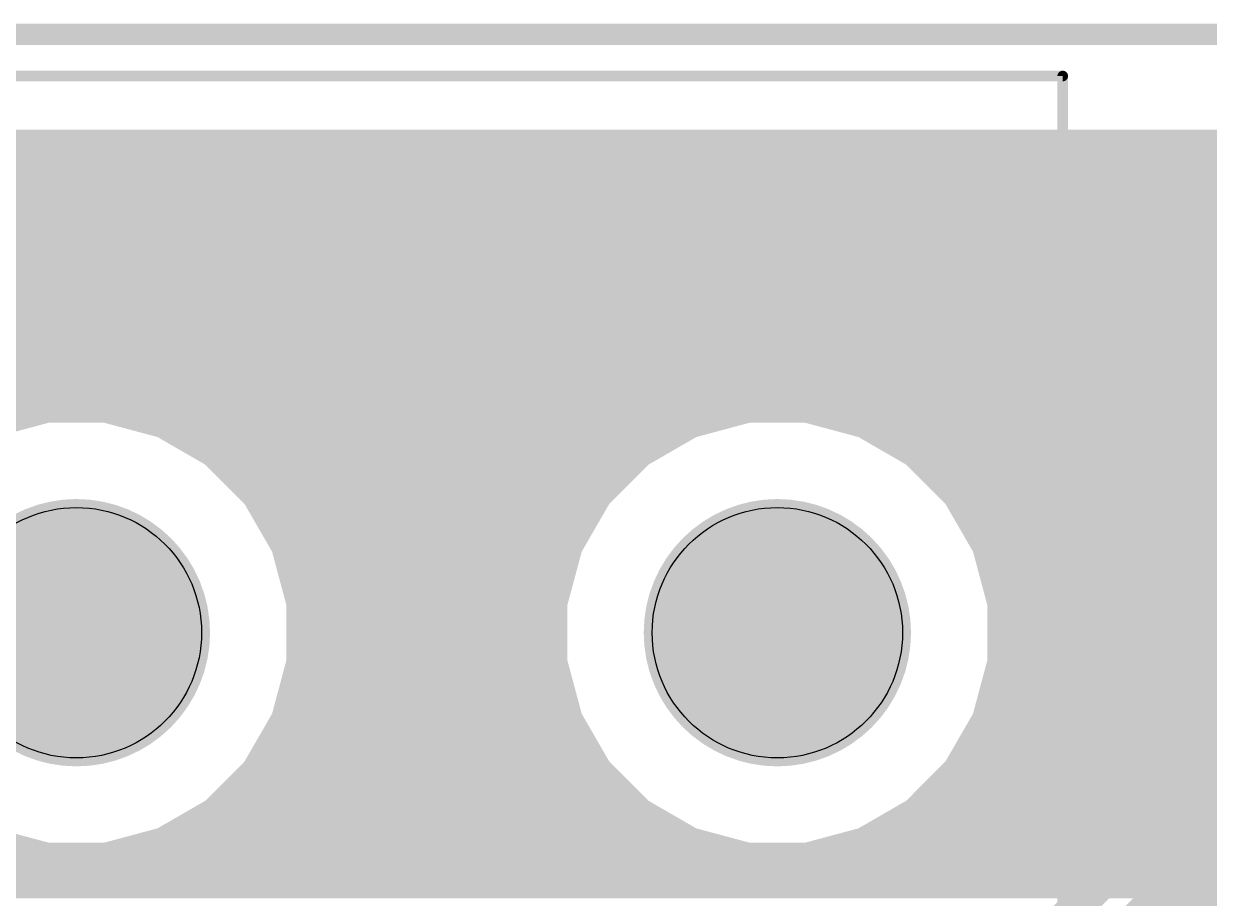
# Model space of a CAD drawing. Extents: x 0 to 10.8, y 0 to 6.1.
# Drawn here: x 0.804 to 1.364, y 4.12 to 4.533 of the extents above; entities that cross this region are included whole.
import ezdxf

# ---------------------------------------------------------------- set-up
doc = ezdxf.new("R2010")
doc.units = 0
for name, color, linetype in [('1', 22, 'CONTINUOUS'), ('116', 253, 'CONTINUOUS'), ('16', 175, 'CONTINUOUS'), ('20', 7, 'CONTINUOUS'), ('21', 253, 'CONTINUOUS'), ('29', 253, 'CONTINUOUS'), ('30', 253, 'CONTINUOUS')]:
    doc.layers.add(name, color=color, linetype=linetype)

msp = doc.modelspace()

# ---------------------------------------------------------------- linework, layer by layer
at = {"layer": '1', "const_width": 0.016}
for points in [[(0.233563, 4.474559), (2.205394, 4.474559)], [(0.250087, 4.464), (2.174343, 4.464)], [(0.266087, 4.448), (2.148587, 4.448)], [(0.278004, 4.432), (2.132587, 4.432)], [(0.28724, 4.416), (2.12078, 4.416)], [(0.292972, 4.4), (2.111543, 4.4)], [(0.29726, 4.384), (1.717126, 4.384)], [(0.298996, 4.368), (1.717126, 4.368)], [(0.298996, 4.352), (0.813976, 4.352)], [(0.815224, 4.352335), (0.788, 4.345039)], [(0.843417, 4.352335), (0.815224, 4.352335)], [(0.870642, 4.345039), (0.843417, 4.352335)], [(0.844669, 4.352), (1.144685, 4.352)], [(1.145933, 4.352335), (1.118709, 4.345039)], [(1.174126, 4.352335), (1.145933, 4.352335)], [(1.20135, 4.345039), (1.174126, 4.352335)], [(1.175378, 4.352), (1.717126, 4.352)], [(0.895055, 4.330945), (0.870642, 4.345039)], [(1.118709, 4.345039), (1.094295, 4.330945)], [(1.225764, 4.330945), (1.20135, 4.345039)], [(0.886299, 4.336), (1.103055, 4.336)], [(1.217008, 4.336), (1.717126, 4.336)], [(0.914984, 4.311016), (0.895055, 4.330945)], [(1.094295, 4.330945), (1.074366, 4.311016)], [(1.245693, 4.311016), (1.225764, 4.330945)], [(0.906, 4.32), (1.08335, 4.32)], [(1.236709, 4.32), (1.717126, 4.32)], [(0.929079, 4.286602), (0.914984, 4.311016)], [(1.074366, 4.311016), (1.060272, 4.286602)], [(1.259787, 4.286602), (1.245693, 4.311016)], [(0.919035, 4.304), (1.070319, 4.304)], [(1.249744, 4.304), (1.717126, 4.304)], [(0.928276, 4.288), (1.061079, 4.288)], [(1.258984, 4.288), (1.717126, 4.288)], [(0.936374, 4.259378), (0.929079, 4.286602)], [(1.060272, 4.286602), (1.052976, 4.259378)], [(1.267083, 4.259378), (1.259787, 4.286602)], [(0.932992, 4.272), (1.056362, 4.272)], [(1.263701, 4.272), (1.717126, 4.272)], [(0.936374, 4.231185), (0.936374, 4.259378)], [(0.936374, 4.256), (1.052976, 4.256)], [(1.052976, 4.259378), (1.052976, 4.231185)], [(1.267083, 4.231185), (1.267083, 4.259378)], [(1.267083, 4.256), (1.717126, 4.256)], [(0.936374, 4.24), (1.052976, 4.24)], [(1.267083, 4.24), (1.717126, 4.24)], [(0.929079, 4.203961), (0.936374, 4.231185)], [(1.052976, 4.231185), (1.060272, 4.203961)], [(1.259787, 4.203961), (1.267083, 4.231185)], [(0.934445, 4.224), (1.054902, 4.224)], [(1.265154, 4.224), (1.717126, 4.224)], [(1.447004, 4.219193), (1.328894, 4.101083)], [(0.930157, 4.208), (1.059189, 4.208)], [(1.260866, 4.208), (1.435811, 4.208)], [(0.914984, 4.179547), (0.929079, 4.203961)], [(1.060272, 4.203961), (1.074366, 4.179547)], [(1.245693, 4.179547), (1.259787, 4.203961)], [(0.922173, 4.192), (1.067173, 4.192)], [(1.252882, 4.192), (1.419811, 4.192)], [(0.895055, 4.159618), (0.914984, 4.179547)], [(1.074366, 4.179547), (1.094295, 4.159618)], [(1.225764, 4.159618), (1.245693, 4.179547)], [(0.911437, 4.176), (1.077913, 4.176)], [(1.242146, 4.176), (1.403811, 4.176)], [(0.870642, 4.145524), (0.895055, 4.159618)], [(0.895437, 4.16), (1.093913, 4.16)], [(1.094295, 4.159618), (1.118709, 4.145524)], [(1.20135, 4.145524), (1.225764, 4.159618)], [(1.226146, 4.16), (1.387811, 4.16)], [(0.788, 4.145524), (0.815224, 4.138228)], [(0.843417, 4.138228), (0.870642, 4.145524)], [(0.864953, 4.144), (1.124394, 4.144)], [(1.118709, 4.145524), (1.145933, 4.138228)], [(1.174126, 4.138228), (1.20135, 4.145524)], [(1.195661, 4.144), (1.371811, 4.144)], [(0.815224, 4.138228), (0.843417, 4.138228)], [(1.145933, 4.138228), (1.174126, 4.138228)], [(0.052921, 4.128), (1.355811, 4.128)]]:
    msp.add_lwpolyline(points, dxfattribs=at)
at = {"layer": '1', "const_width": 0.008}
for points in [[(0.815224, 4.356335, 1), (0.815224, 4.348335)], [(0.813976, 4.348, 1), (0.813976, 4.356)], [(0.81626, 4.348471, 1), (0.814189, 4.356198)], [(0.844453, 4.356198, 1), (0.842382, 4.348471)], [(0.844669, 4.356, 1), (0.844669, 4.348)], [(0.843417, 4.348335, 1), (0.843417, 4.356335)], [(1.145933, 4.356335, 1), (1.145933, 4.348335)], [(1.144685, 4.348, 1), (1.144685, 4.356)], [(1.146968, 4.348471, 1), (1.144898, 4.356198)], [(1.175161, 4.356198, 1), (1.173091, 4.348471)], [(1.175378, 4.356, 1), (1.175378, 4.348)], [(1.174126, 4.348335, 1), (1.174126, 4.356335)], [(0.872642, 4.348504, 1), (0.868642, 4.341575)], [(0.869606, 4.341176, 1), (0.871677, 4.348903)], [(1.117673, 4.348903, 1), (1.119744, 4.341176)], [(1.120709, 4.341575, 1), (1.116709, 4.348504)], [(1.20335, 4.348504, 1), (1.19935, 4.341575)], [(1.200315, 4.341176, 1), (1.202386, 4.348903)], [(0.886299, 4.34, 1), (0.886299, 4.332)], [(1.103055, 4.332, 1), (1.103055, 4.34)], [(1.217008, 4.34, 1), (1.217008, 4.332)], [(0.897884, 4.333773, 1), (0.892227, 4.328116)], [(0.893055, 4.327481, 1), (0.897055, 4.334409)], [(1.092295, 4.334409, 1), (1.096295, 4.327481)], [(1.097124, 4.328116, 1), (1.091467, 4.333773)], [(1.228592, 4.333773, 1), (1.222935, 4.328116)], [(1.223764, 4.327481, 1), (1.227764, 4.334409)], [(0.906, 4.324, 1), (0.906, 4.316)], [(1.08335, 4.316, 1), (1.08335, 4.324)], [(1.236709, 4.324, 1), (1.236709, 4.316)], [(0.918448, 4.313016, 1), (0.91152, 4.309016)], [(1.07783, 4.309016, 1), (1.070902, 4.313016)], [(1.249157, 4.313016, 1), (1.242229, 4.309016)], [(0.912156, 4.308187, 1), (0.917813, 4.313844)], [(1.071538, 4.313844, 1), (1.077195, 4.308187)], [(1.242864, 4.308187, 1), (1.248521, 4.313844)], [(0.919035, 4.308, 1), (0.919035, 4.3)], [(1.070319, 4.3, 1), (1.070319, 4.308)], [(1.249744, 4.308, 1), (1.249744, 4.3)], [(0.928276, 4.292, 1), (0.928276, 4.284)], [(1.061079, 4.284, 1), (1.061079, 4.292)], [(1.258984, 4.292, 1), (1.258984, 4.284)], [(0.932942, 4.287638, 1), (0.925215, 4.285567)], [(0.925615, 4.284602, 1), (0.932543, 4.288602)], [(1.056808, 4.288602, 1), (1.063736, 4.284602)], [(1.064135, 4.285567, 1), (1.056408, 4.287638)], [(1.263651, 4.287638, 1), (1.255924, 4.285567)], [(1.256323, 4.284602, 1), (1.263252, 4.288602)], [(0.932992, 4.276, 1), (0.932992, 4.268)], [(1.056362, 4.268, 1), (1.056362, 4.276)], [(1.263701, 4.276, 1), (1.263701, 4.268)], [(0.940374, 4.259378, 1), (0.932374, 4.259378)], [(0.936374, 4.26, 1), (0.936374, 4.252)], [(0.93251, 4.258343, 1), (0.940238, 4.260413)], [(1.056976, 4.259378, 1), (1.048976, 4.259378)], [(1.049113, 4.260413, 1), (1.05684, 4.258343)], [(1.052976, 4.252, 1), (1.052976, 4.26)], [(1.271083, 4.259378, 1), (1.263083, 4.259378)], [(1.267083, 4.26, 1), (1.267083, 4.252)], [(1.263219, 4.258343, 1), (1.270946, 4.260413)], [(0.936374, 4.244, 1), (0.936374, 4.236)], [(1.052976, 4.236, 1), (1.052976, 4.244)], [(1.267083, 4.244, 1), (1.267083, 4.236)], [(0.932374, 4.231185, 1), (0.940374, 4.231185)], [(0.940238, 4.23015, 1), (0.93251, 4.23222)], [(1.048976, 4.231185, 1), (1.056976, 4.231185)], [(1.05684, 4.23222, 1), (1.049113, 4.23015)], [(1.263083, 4.231185, 1), (1.271083, 4.231185)], [(1.270946, 4.23015, 1), (1.263219, 4.23222)], [(0.934445, 4.228, 1), (0.934445, 4.22)], [(1.054902, 4.22, 1), (1.054902, 4.228)], [(1.265154, 4.228, 1), (1.265154, 4.22)], [(0.930157, 4.212, 1), (0.930157, 4.204)], [(1.059189, 4.204, 1), (1.059189, 4.212)], [(1.260866, 4.212, 1), (1.260866, 4.204)], [(0.925215, 4.204996, 1), (0.932942, 4.202925)], [(0.932543, 4.201961, 1), (0.925615, 4.205961)], [(1.063736, 4.205961, 1), (1.056808, 4.201961)], [(1.056408, 4.202925, 1), (1.064135, 4.204996)], [(1.255924, 4.204996, 1), (1.263651, 4.202925)], [(1.263252, 4.201961, 1), (1.256323, 4.205961)], [(0.922173, 4.196, 1), (0.922173, 4.188)], [(1.067173, 4.188, 1), (1.067173, 4.196)], [(1.252882, 4.196, 1), (1.252882, 4.188)], [(0.91152, 4.181547, 1), (0.918448, 4.177547)], [(0.917813, 4.176719, 1), (0.912156, 4.182376)], [(1.077195, 4.182376, 1), (1.071538, 4.176719)], [(1.070902, 4.177547, 1), (1.07783, 4.181547)], [(1.242229, 4.181547, 1), (1.249157, 4.177547)], [(1.248521, 4.176719, 1), (1.242864, 4.182376)], [(0.911437, 4.18, 1), (0.911437, 4.172)], [(1.077913, 4.172, 1), (1.077913, 4.18)], [(1.242146, 4.18, 1), (1.242146, 4.172)], [(0.895437, 4.164, 1), (0.895437, 4.156)], [(0.897055, 4.156154, 1), (0.893055, 4.163082)], [(1.096295, 4.163082, 1), (1.092295, 4.156154)], [(1.093913, 4.156, 1), (1.093913, 4.164)], [(1.226146, 4.164, 1), (1.226146, 4.156)], [(1.227764, 4.156154, 1), (1.223764, 4.163082)], [(0.892227, 4.162447, 1), (0.897884, 4.15679)], [(1.091467, 4.15679, 1), (1.097124, 4.162447)], [(1.222935, 4.162447, 1), (1.228592, 4.15679)], [(0.864953, 4.148, 1), (0.864953, 4.14)], [(0.868642, 4.148988, 1), (0.872642, 4.142059)], [(0.871677, 4.14166, 1), (0.869606, 4.149387)], [(1.119744, 4.149387, 1), (1.117673, 4.14166)], [(1.116709, 4.142059, 1), (1.120709, 4.148988)], [(1.124394, 4.14, 1), (1.124394, 4.148)], [(1.195661, 4.148, 1), (1.195661, 4.14)], [(1.19935, 4.148988, 1), (1.20335, 4.142059)], [(1.202386, 4.14166, 1), (1.200315, 4.149387)], [(0.815224, 4.142228, 1), (0.815224, 4.134228)], [(0.814189, 4.134365, 1), (0.81626, 4.142092)], [(0.842382, 4.142092, 1), (0.844453, 4.134365)], [(0.843417, 4.134228, 1), (0.843417, 4.142228)], [(1.145933, 4.142228, 1), (1.145933, 4.134228)], [(1.144898, 4.134365, 1), (1.146968, 4.142092)], [(1.173091, 4.142092, 1), (1.175161, 4.134365)], [(1.174126, 4.134228, 1), (1.174126, 4.142228)], [(1.355811, 4.124, 1), (1.355811, 4.132)]]:
    msp.add_lwpolyline(points, format="xyb", dxfattribs=at)
at = {"layer": '116', "const_width": 0.055118}
for points in [[(0.829331, 4.211811, 1), (0.829331, 4.27874, 1), (0.829331, 4.211811)], [(1.160039, 4.211811, 1), (1.160039, 4.27874, 1), (1.160039, 4.211811)]]:
    msp.add_lwpolyline(points, format="xyb", dxfattribs=at)
at = {"layer": '16'}
for points, const_width in [([(0.233563, 4.474559), (1.659866, 4.474559)], 0.016), ([(1.659866, 4.474559), (1.2005, 4.015197)], 0.016), ([(1.69, 4.475), (1.175, 3.96)], 0.01), ([(0.250087, 4.464), (1.649307, 4.464)], 0.016), ([(1.225413, 3.980717), (1.698697, 4.454)], 0.016), ([(0.266087, 4.448), (1.633307, 4.448)], 0.016), ([(0.278004, 4.432), (1.617307, 4.432)], 0.016), ([(0.28724, 4.416), (1.601307, 4.416)], 0.016), ([(0.292972, 4.4), (1.585307, 4.4)], 0.016), ([(0.29726, 4.384), (1.569307, 4.384)], 0.016), ([(0.298996, 4.368), (1.553307, 4.368)], 0.016), ([(0.298996, 4.352), (0.813976, 4.352)], 0.016), ([(0.815224, 4.352335), (0.788, 4.345039)], 0.016), ([(0.843417, 4.352335), (0.815224, 4.352335)], 0.016), ([(0.870642, 4.345039), (0.843417, 4.352335)], 0.016), ([(0.844669, 4.352), (1.144685, 4.352)], 0.016), ([(1.145933, 4.352335), (1.118709, 4.345039)], 0.016), ([(1.174126, 4.352335), (1.145933, 4.352335)], 0.016), ([(1.20135, 4.345039), (1.174126, 4.352335)], 0.016), ([(1.175378, 4.352), (1.537307, 4.352)], 0.016), ([(0.895055, 4.330945), (0.870642, 4.345039)], 0.016), ([(1.118709, 4.345039), (1.094295, 4.330945)], 0.016), ([(1.225764, 4.330945), (1.20135, 4.345039)], 0.016), ([(0.886299, 4.336), (1.103055, 4.336)], 0.016), ([(1.217008, 4.336), (1.521307, 4.336)], 0.016), ([(0.914984, 4.311016), (0.895055, 4.330945)], 0.016), ([(1.094295, 4.330945), (1.074366, 4.311016)], 0.016), ([(1.245693, 4.311016), (1.225764, 4.330945)], 0.016), ([(0.906, 4.32), (1.08335, 4.32)], 0.016), ([(1.236709, 4.32), (1.505307, 4.32)], 0.016), ([(0.929079, 4.286602), (0.914984, 4.311016)], 0.016), ([(1.074366, 4.311016), (1.060272, 4.286602)], 0.016), ([(1.259787, 4.286602), (1.245693, 4.311016)], 0.016), ([(0.919035, 4.304), (1.070319, 4.304)], 0.016), ([(1.249744, 4.304), (1.489307, 4.304)], 0.016), ([(0.928276, 4.288), (1.061079, 4.288)], 0.016), ([(1.258984, 4.288), (1.473307, 4.288)], 0.016), ([(0.936374, 4.259378), (0.929079, 4.286602)], 0.016), ([(1.060272, 4.286602), (1.052976, 4.259378)], 0.016), ([(1.267083, 4.259378), (1.259787, 4.286602)], 0.016), ([(0.932992, 4.272), (1.056362, 4.272)], 0.016), ([(1.263701, 4.272), (1.457307, 4.272)], 0.016), ([(0.936374, 4.231185), (0.936374, 4.259378)], 0.016), ([(0.936374, 4.256), (1.052976, 4.256)], 0.016), ([(1.052976, 4.259378), (1.052976, 4.231185)], 0.016), ([(1.267083, 4.231185), (1.267083, 4.259378)], 0.016), ([(1.267083, 4.256), (1.441307, 4.256)], 0.016), ([(0.936374, 4.24), (1.052976, 4.24)], 0.016), ([(1.267083, 4.24), (1.425307, 4.24)], 0.016), ([(0.929079, 4.203961), (0.936374, 4.231185)], 0.016), ([(1.052976, 4.231185), (1.060272, 4.203961)], 0.016), ([(1.259787, 4.203961), (1.267083, 4.231185)], 0.016), ([(0.934445, 4.224), (1.054902, 4.224)], 0.016), ([(1.265154, 4.224), (1.409307, 4.224)], 0.016), ([(0.930157, 4.208), (1.059189, 4.208)], 0.016), ([(1.260866, 4.208), (1.393307, 4.208)], 0.016), ([(0.914984, 4.179547), (0.929079, 4.203961)], 0.016), ([(1.060272, 4.203961), (1.074366, 4.179547)], 0.016), ([(1.245693, 4.179547), (1.259787, 4.203961)], 0.016), ([(0.922173, 4.192), (1.067173, 4.192)], 0.016), ([(1.252882, 4.192), (1.377307, 4.192)], 0.016), ([(0.895055, 4.159618), (0.914984, 4.179547)], 0.016), ([(1.074366, 4.179547), (1.094295, 4.159618)], 0.016), ([(1.225764, 4.159618), (1.245693, 4.179547)], 0.016), ([(0.911437, 4.176), (1.077913, 4.176)], 0.016), ([(1.242146, 4.176), (1.361307, 4.176)], 0.016), ([(0.870642, 4.145524), (0.895055, 4.159618)], 0.016), ([(0.895437, 4.16), (1.093913, 4.16)], 0.016), ([(1.094295, 4.159618), (1.118709, 4.145524)], 0.016), ([(1.20135, 4.145524), (1.225764, 4.159618)], 0.016), ([(1.226146, 4.16), (1.345307, 4.16)], 0.016), ([(0.788, 4.145524), (0.815224, 4.138228)], 0.016), ([(0.843417, 4.138228), (0.870642, 4.145524)], 0.016), ([(0.864953, 4.144), (1.124394, 4.144)], 0.016), ([(1.118709, 4.145524), (1.145933, 4.138228)], 0.016), ([(1.174126, 4.138228), (1.20135, 4.145524)], 0.016), ([(1.195661, 4.144), (1.329307, 4.144)], 0.016), ([(0.815224, 4.138228), (0.843417, 4.138228)], 0.016), ([(1.145933, 4.138228), (1.174126, 4.138228)], 0.016), ([(0.052921, 4.128), (1.313307, 4.128)], 0.016)]:
    msp.add_lwpolyline(points, dxfattribs=dict(at, const_width=const_width))
at = {"layer": '16', "const_width": 0.008}
for points in [[(0.815224, 4.356335, 1), (0.815224, 4.348335)], [(0.813976, 4.348, 1), (0.813976, 4.356)], [(0.81626, 4.348471, 1), (0.814189, 4.356198)], [(0.844453, 4.356198, 1), (0.842382, 4.348471)], [(0.844669, 4.356, 1), (0.844669, 4.348)], [(0.843417, 4.348335, 1), (0.843417, 4.356335)], [(1.145933, 4.356335, 1), (1.145933, 4.348335)], [(1.144685, 4.348, 1), (1.144685, 4.356)], [(1.146968, 4.348471, 1), (1.144898, 4.356198)], [(1.175161, 4.356198, 1), (1.173091, 4.348471)], [(1.175378, 4.356, 1), (1.175378, 4.348)], [(1.174126, 4.348335, 1), (1.174126, 4.356335)], [(0.872642, 4.348504, 1), (0.868642, 4.341575)], [(0.869606, 4.341176, 1), (0.871677, 4.348903)], [(1.117673, 4.348903, 1), (1.119744, 4.341176)], [(1.120709, 4.341575, 1), (1.116709, 4.348504)], [(1.20335, 4.348504, 1), (1.19935, 4.341575)], [(1.200315, 4.341176, 1), (1.202386, 4.348903)], [(0.886299, 4.34, 1), (0.886299, 4.332)], [(1.103055, 4.332, 1), (1.103055, 4.34)], [(1.217008, 4.34, 1), (1.217008, 4.332)], [(0.897884, 4.333773, 1), (0.892227, 4.328116)], [(0.893055, 4.327481, 1), (0.897055, 4.334409)], [(1.092295, 4.334409, 1), (1.096295, 4.327481)], [(1.097124, 4.328116, 1), (1.091467, 4.333773)], [(1.228592, 4.333773, 1), (1.222935, 4.328116)], [(1.223764, 4.327481, 1), (1.227764, 4.334409)], [(0.906, 4.324, 1), (0.906, 4.316)], [(1.08335, 4.316, 1), (1.08335, 4.324)], [(1.236709, 4.324, 1), (1.236709, 4.316)], [(0.918448, 4.313016, 1), (0.91152, 4.309016)], [(1.07783, 4.309016, 1), (1.070902, 4.313016)], [(1.249157, 4.313016, 1), (1.242229, 4.309016)], [(0.912156, 4.308187, 1), (0.917813, 4.313844)], [(1.071538, 4.313844, 1), (1.077195, 4.308187)], [(1.242864, 4.308187, 1), (1.248521, 4.313844)], [(0.919035, 4.308, 1), (0.919035, 4.3)], [(1.070319, 4.3, 1), (1.070319, 4.308)], [(1.249744, 4.308, 1), (1.249744, 4.3)], [(0.928276, 4.292, 1), (0.928276, 4.284)], [(1.061079, 4.284, 1), (1.061079, 4.292)], [(1.258984, 4.292, 1), (1.258984, 4.284)], [(0.932942, 4.287638, 1), (0.925215, 4.285567)], [(0.925615, 4.284602, 1), (0.932543, 4.288602)], [(1.056808, 4.288602, 1), (1.063736, 4.284602)], [(1.064135, 4.285567, 1), (1.056408, 4.287638)], [(1.263651, 4.287638, 1), (1.255924, 4.285567)], [(1.256323, 4.284602, 1), (1.263252, 4.288602)], [(0.932992, 4.276, 1), (0.932992, 4.268)], [(1.056362, 4.268, 1), (1.056362, 4.276)], [(1.263701, 4.276, 1), (1.263701, 4.268)], [(0.940374, 4.259378, 1), (0.932374, 4.259378)], [(0.936374, 4.26, 1), (0.936374, 4.252)], [(0.93251, 4.258343, 1), (0.940238, 4.260413)], [(1.056976, 4.259378, 1), (1.048976, 4.259378)], [(1.049113, 4.260413, 1), (1.05684, 4.258343)], [(1.052976, 4.252, 1), (1.052976, 4.26)], [(1.271083, 4.259378, 1), (1.263083, 4.259378)], [(1.267083, 4.26, 1), (1.267083, 4.252)], [(1.263219, 4.258343, 1), (1.270946, 4.260413)], [(0.936374, 4.244, 1), (0.936374, 4.236)], [(1.052976, 4.236, 1), (1.052976, 4.244)], [(1.267083, 4.244, 1), (1.267083, 4.236)], [(0.932374, 4.231185, 1), (0.940374, 4.231185)], [(0.940238, 4.23015, 1), (0.93251, 4.23222)], [(1.048976, 4.231185, 1), (1.056976, 4.231185)], [(1.05684, 4.23222, 1), (1.049113, 4.23015)], [(1.263083, 4.231185, 1), (1.271083, 4.231185)], [(1.270946, 4.23015, 1), (1.263219, 4.23222)], [(0.934445, 4.228, 1), (0.934445, 4.22)], [(1.054902, 4.22, 1), (1.054902, 4.228)], [(1.265154, 4.228, 1), (1.265154, 4.22)], [(0.930157, 4.212, 1), (0.930157, 4.204)], [(1.059189, 4.204, 1), (1.059189, 4.212)], [(1.260866, 4.212, 1), (1.260866, 4.204)], [(0.925215, 4.204996, 1), (0.932942, 4.202925)], [(0.932543, 4.201961, 1), (0.925615, 4.205961)], [(1.063736, 4.205961, 1), (1.056808, 4.201961)], [(1.056408, 4.202925, 1), (1.064135, 4.204996)], [(1.255924, 4.204996, 1), (1.263651, 4.202925)], [(1.263252, 4.201961, 1), (1.256323, 4.205961)], [(0.922173, 4.196, 1), (0.922173, 4.188)], [(1.067173, 4.188, 1), (1.067173, 4.196)], [(1.252882, 4.196, 1), (1.252882, 4.188)], [(0.91152, 4.181547, 1), (0.918448, 4.177547)], [(0.917813, 4.176719, 1), (0.912156, 4.182376)], [(1.077195, 4.182376, 1), (1.071538, 4.176719)], [(1.070902, 4.177547, 1), (1.07783, 4.181547)], [(1.242229, 4.181547, 1), (1.249157, 4.177547)], [(1.248521, 4.176719, 1), (1.242864, 4.182376)], [(0.911437, 4.18, 1), (0.911437, 4.172)], [(1.077913, 4.172, 1), (1.077913, 4.18)], [(1.242146, 4.18, 1), (1.242146, 4.172)], [(1.361307, 4.172, 1), (1.361307, 4.18)], [(0.895437, 4.164, 1), (0.895437, 4.156)], [(0.897055, 4.156154, 1), (0.893055, 4.163082)], [(1.096295, 4.163082, 1), (1.092295, 4.156154)], [(1.093913, 4.156, 1), (1.093913, 4.164)], [(1.226146, 4.164, 1), (1.226146, 4.156)], [(1.227764, 4.156154, 1), (1.223764, 4.163082)], [(1.345307, 4.156, 1), (1.345307, 4.164)], [(0.892227, 4.162447, 1), (0.897884, 4.15679)], [(1.091467, 4.15679, 1), (1.097124, 4.162447)], [(1.222935, 4.162447, 1), (1.228592, 4.15679)], [(0.864953, 4.148, 1), (0.864953, 4.14)], [(0.868642, 4.148988, 1), (0.872642, 4.142059)], [(0.871677, 4.14166, 1), (0.869606, 4.149387)], [(1.119744, 4.149387, 1), (1.117673, 4.14166)], [(1.116709, 4.142059, 1), (1.120709, 4.148988)], [(1.124394, 4.14, 1), (1.124394, 4.148)], [(1.195661, 4.148, 1), (1.195661, 4.14)], [(1.19935, 4.148988, 1), (1.20335, 4.142059)], [(1.202386, 4.14166, 1), (1.200315, 4.149387)], [(1.329307, 4.14, 1), (1.329307, 4.148)], [(0.815224, 4.142228, 1), (0.815224, 4.134228)], [(0.814189, 4.134365, 1), (0.81626, 4.142092)], [(0.842382, 4.142092, 1), (0.844453, 4.134365)], [(0.843417, 4.134228, 1), (0.843417, 4.142228)], [(1.145933, 4.142228, 1), (1.145933, 4.134228)], [(1.144898, 4.134365, 1), (1.146968, 4.142092)], [(1.173091, 4.142092, 1), (1.175161, 4.134365)], [(1.174126, 4.134228, 1), (1.174126, 4.142228)], [(1.313307, 4.124, 1), (1.313307, 4.132)]]:
    msp.add_lwpolyline(points, format="xyb", dxfattribs=at)
at = {"layer": '20', "const_width": 0.01}
msp.add_lwpolyline([(6.515748, 4.527559), (0, 4.527559)], dxfattribs=at)
at = {"layer": '20'}
for centre in [(0.829323, 4.245283), (1.160031, 4.245283)]:
    msp.add_circle(centre, 0.059055, dxfattribs=at)
at = {"layer": '21', "const_width": 0.005}
for points in [[(0.694677, 4.507882), (1.294677, 4.507882)], [(1.294677, 4.507882), (1.294677, 3.857882)]]:
    msp.add_lwpolyline(points, dxfattribs=at)
at = {"layer": '21', "const_width": 0.0025}
for points in [[(1.295927, 4.507882, 1), (1.293427, 4.507882)], [(1.294677, 4.506632, 1), (1.294677, 4.509132)]]:
    msp.add_lwpolyline(points, format="xyb", dxfattribs=at)
at = {"layer": '29', "const_width": 0.063055}
for points in [[(0.829323, 4.213756, 1), (0.829323, 4.276811, 1), (0.829323, 4.213756)], [(1.160031, 4.213756, 1), (1.160031, 4.276811, 1), (1.160031, 4.213756)]]:
    msp.add_lwpolyline(points, format="xyb", dxfattribs=at)
at = {"layer": '30', "const_width": 0.063055}
for points in [[(0.829323, 4.213756, 1), (0.829323, 4.276811, 1), (0.829323, 4.213756)], [(1.160031, 4.213756, 1), (1.160031, 4.276811, 1), (1.160031, 4.213756)]]:
    msp.add_lwpolyline(points, format="xyb", dxfattribs=at)

doc.saveas('drawing.dxf')
